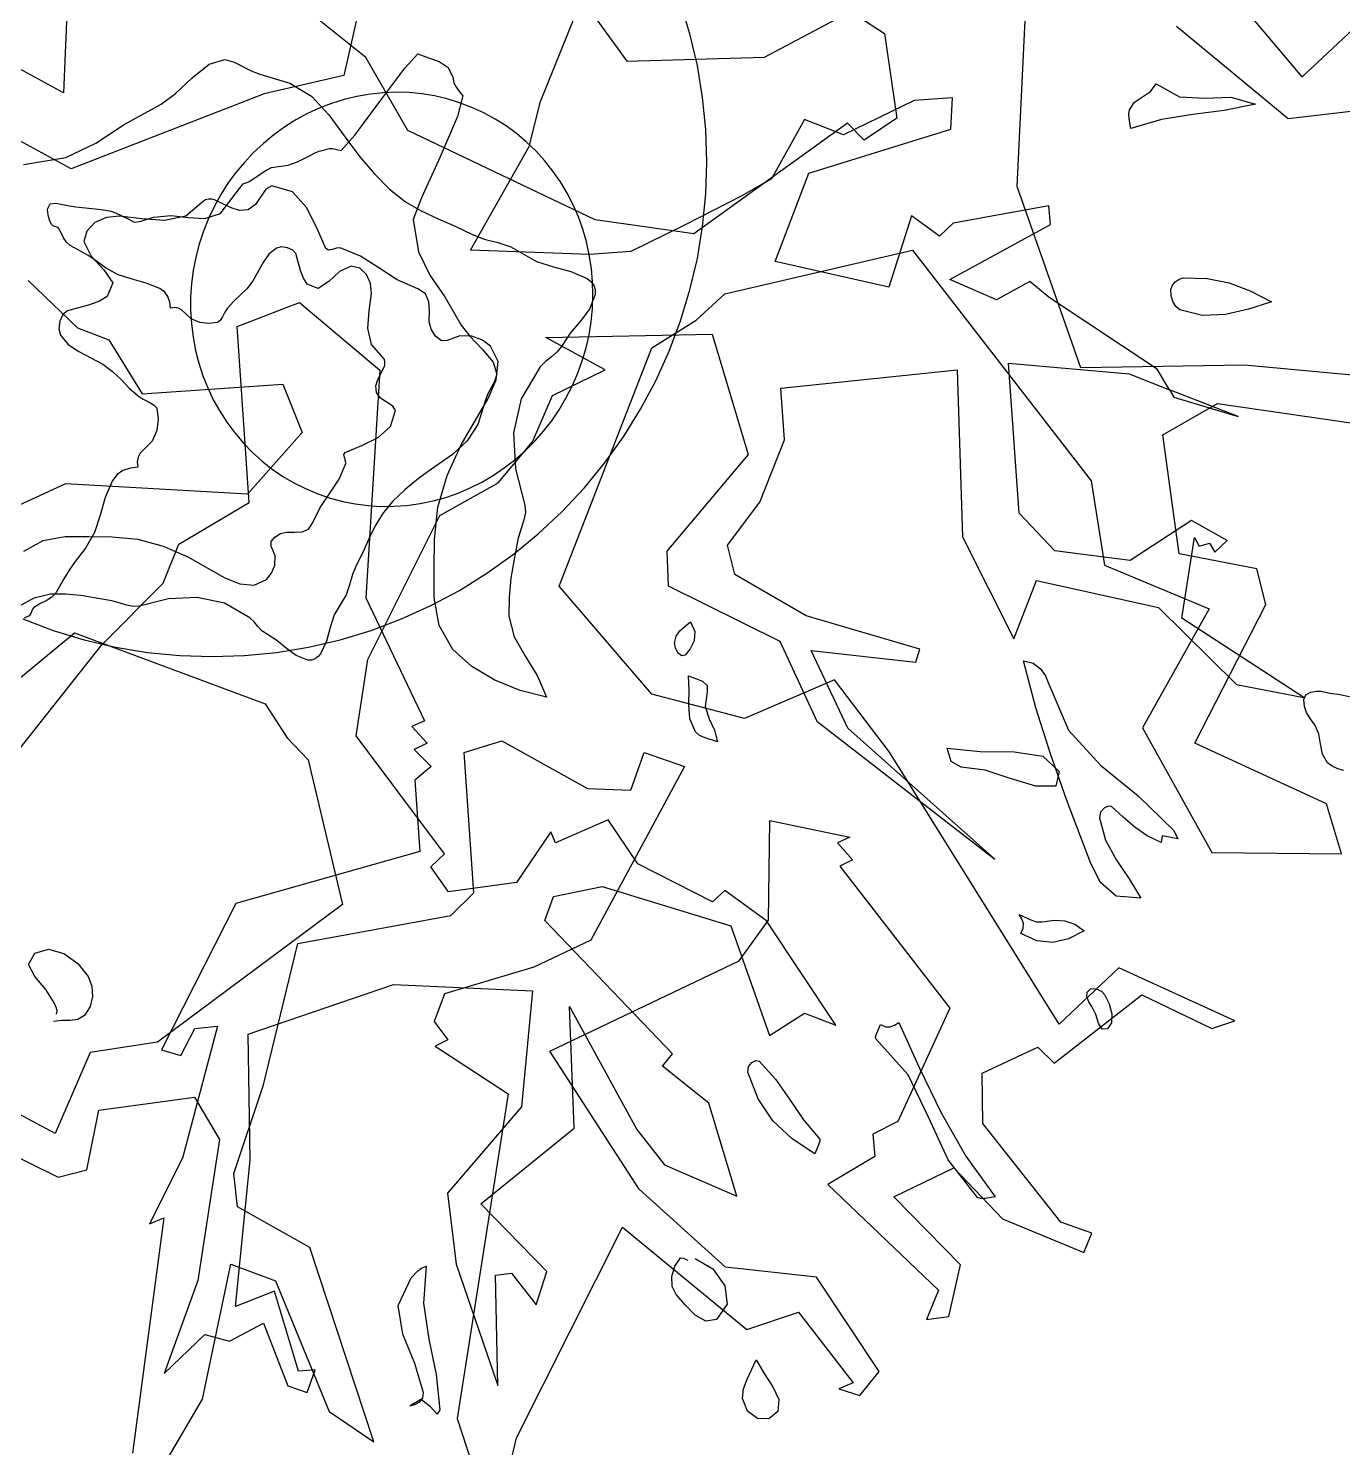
# Model space of a CAD drawing. Extents: x -81148 to 10972, y -53931 to 52487.
# Drawn here: x -32921 to -32062, y -25546 to -24618 of the extents above; entities that cross this region are included whole.
import ezdxf

# ---------------------------------------------------------------- set-up
doc = ezdxf.new("R2010")
doc.units = 0
doc.layers.get('0').update_dxf_attribs({"linetype": 'CONTINUOUS'})

msp = doc.modelspace()

# ---------------------------------------------------------------- linework, layer by layer
for p, q in [((-32894.34, -24562.24), (-32898.29, -24659.83)), ((-32088.03, -24649.42), (-32152.09, -24573.38)), ((-32701.31, -24588.7), (-32714.99, -24648.52)), ((-32404.07, -24593.06), (-32361.11, -24620.98)), ((-32030.48, -24595.49), (-32088.03, -24649.42)), ((-32586.23, -24665.46), (-32559.29, -24598.48)), ((-32559.29, -24598.48), (-32529.7, -24639.27)), ((-32488.44, -24621.32), (-32494.59, -24601.05)), ((-32439.8, -24636.61), (-32375.12, -24602.37)), ((-32898.29, -24659.83), (-32986.14, -24611.99)), ((-32700.53, -24636.72), (-32735.29, -24608.78)), ((-32274.46, -24721.23), (-32269.01, -24607.69)), ((-32483.63, -24641.95), (-32488.44, -24621.32)), ((-32361.11, -24620.98), (-32353.09, -24676.56)), ((-32170.28, -24616.29), (-32097.14, -24676.63)), ((-32814.21, -24649.99), (-32802.98, -24641.02)), ((-32802.98, -24641.02), (-32792.67, -24638.07)), ((-32792.67, -24638.07), (-32786.7, -24639.92)), ((-32786.7, -24639.92), (-32775.48, -24645.59)), ((-32672.96, -24684.42), (-32700.53, -24636.72)), ((-32674.95, -24643.74), (-32666.45, -24634.38)), ((-32666.45, -24634.38), (-32659.6, -24636.94)), ((-32659.6, -24636.94), (-32652.44, -24639.44)), ((-32652.44, -24639.44), (-32646.61, -24643.22)), ((-32529.7, -24639.27), (-32439.8, -24636.61)), ((-32480.18, -24662.84), (-32483.63, -24641.95)), ((-32825.11, -24660.29), (-32814.21, -24649.99)), ((-32775.48, -24645.59), (-32769.83, -24647.58)), ((-32769.83, -24647.58), (-32750.15, -24653.56)), ((-32714.99, -24648.52), (-32766.96, -24660.46)), ((-32691.25, -24665.6), (-32674.95, -24643.74)), ((-32646.61, -24643.22), (-32643.69, -24649.64)), ((-32643.69, -24649.64), (-32642.83, -24653.4)), ((-32766.96, -24660.46), (-32893.35, -24709.57)), ((-32834.46, -24667.28), (-32825.11, -24660.29)), ((-32750.15, -24653.56), (-32736.15, -24662.07)), ((-32697.72, -24660.74), (-32706.32, -24662.23)), ((-32689.16, -24659.83), (-32697.72, -24660.74)), ((-32680.66, -24659.48), (-32689.16, -24659.83)), ((-32672.23, -24659.71), (-32680.66, -24659.48)), ((-32663.86, -24660.51), (-32672.23, -24659.71)), ((-32655.55, -24661.88), (-32663.86, -24660.51)), ((-32642.83, -24653.4), (-32641.29, -24656.5)), ((-32641.29, -24656.5), (-32639.27, -24659.2)), ((-32639.27, -24659.2), (-32636.95, -24661.74)), ((-32197.61, -24665.92), (-32187.16, -24659.12)), ((-32187.16, -24659.12), (-32183.51, -24653.89)), ((-32183.51, -24653.89), (-32168.3, -24662.58)), ((-32858.5, -24680.67), (-32834.46, -24667.28)), ((-32730.93, -24669.85), (-32738.7, -24673.43)), ((-32736.15, -24662.07), (-32724.62, -24674.23)), ((-32722.95, -24666.79), (-32730.93, -24669.85)), ((-32714.74, -24664.25), (-32722.95, -24666.79)), ((-32706.32, -24662.23), (-32714.74, -24664.25)), ((-32707.69, -24687.67), (-32691.25, -24665.6)), ((-32647.32, -24663.82), (-32655.55, -24661.88)), ((-32639.14, -24666.34), (-32647.32, -24663.82)), ((-32636.95, -24661.74), (-32640.51, -24675.34)), ((-32631.06, -24669.42), (-32639.14, -24666.34)), ((-32623.29, -24672.98), (-32631.06, -24669.42)), ((-32593.55, -24695), (-32586.23, -24665.46)), ((-32478.11, -24683.92), (-32480.18, -24662.84)), ((-32341.85, -24664.85), (-32388.08, -24687.26)), ((-32316.67, -24663.19), (-32341.85, -24664.85)), ((-32317.86, -24683.75), (-32316.67, -24663.19)), ((-32200.9, -24670.91), (-32197.61, -24665.92)), ((-32168.3, -24662.58), (-32151.57, -24663.38)), ((-32151.57, -24663.38), (-32134.57, -24662.8)), ((-32118.56, -24667.35), (-32138.94, -24671.43)), ((-32134.57, -24662.8), (-32118.56, -24667.35)), ((-32097.14, -24676.63), (-32036.79, -24669.51)), ((-32746.24, -24677.54), (-32753.55, -24682.16)), ((-32738.7, -24673.43), (-32746.24, -24677.54)), ((-32724.62, -24674.23), (-32712.32, -24691.18)), ((-32640.51, -24675.34), (-32651.96, -24701.81)), ((-32615.84, -24677.01), (-32623.29, -24672.98)), ((-32608.73, -24681.51), (-32615.84, -24677.01)), ((-32385.34, -24679.75), (-32485.88, -24752.24)), ((-32413.55, -24677.31), (-32435.15, -24716.22)), ((-32388.08, -24687.26), (-32413.55, -24677.31)), ((-32374.42, -24690.92), (-32385.34, -24679.75)), ((-32353.09, -24676.56), (-32374.42, -24690.92)), ((-32201.28, -24673.81), (-32200.9, -24670.91)), ((-32201.07, -24676.88), (-32201.28, -24673.81)), ((-32200.14, -24683.18), (-32201.07, -24676.88)), ((-32180.08, -24677.42), (-32200.14, -24683.18)), ((-32159.56, -24674.15), (-32180.08, -24677.42)), ((-32138.94, -24671.43), (-32159.56, -24674.15)), ((-32893.35, -24709.57), (-32934.05, -24687.26)), ((-32877.08, -24692.92), (-32858.5, -24680.67)), ((-32760.65, -24687.31), (-32767.51, -24692.97)), ((-32753.55, -24682.16), (-32760.65, -24687.31)), ((-32716.57, -24697.65), (-32707.69, -24687.67)), ((-32550.58, -24742.96), (-32672.96, -24684.42)), ((-32601.95, -24686.48), (-32608.73, -24681.51)), ((-32595.51, -24691.93), (-32601.95, -24686.48)), ((-32477.41, -24705.09), (-32478.11, -24683.92)), ((-32410.63, -24712.37), (-32317.86, -24683.75)), ((-32896.84, -24702.22), (-32877.08, -24692.92)), ((-32767.51, -24692.97), (-32773.98, -24699)), ((-32733.21, -24698.83), (-32731.09, -24697.98)), ((-32731.09, -24697.98), (-32724.33, -24696.34)), ((-32724.33, -24696.34), (-32722.34, -24696.22)), ((-32722.34, -24696.22), (-32716.57, -24697.65)), ((-32712.32, -24691.18), (-32704.46, -24701.71)), ((-32632.04, -24762.76), (-32593.55, -24695)), ((-32589.4, -24697.84), (-32595.51, -24691.93)), ((-32583.62, -24704.22), (-32589.4, -24697.84)), ((-32924.45, -24706.75), (-32896.84, -24702.22)), ((-32779.99, -24705.37), (-32785.56, -24712.06)), ((-32773.98, -24699), (-32779.99, -24705.37)), ((-32757.88, -24708.12), (-32751.28, -24707.31)), ((-32751.28, -24707.31), (-32745.12, -24705.04)), ((-32745.12, -24705.04), (-32739.18, -24702)), ((-32739.18, -24702), (-32733.21, -24698.83)), ((-32704.46, -24701.71), (-32695.12, -24712.68)), ((-32651.96, -24701.81), (-32664.05, -24728.49)), ((-32578.19, -24711.06), (-32583.62, -24704.22)), ((-32478.11, -24726.26), (-32477.41, -24705.09)), ((-32785.56, -24712.06), (-32790.68, -24719.08)), ((-32776.87, -24717.82), (-32766.02, -24710.67)), ((-32766.02, -24710.67), (-32762.19, -24708.81)), ((-32762.19, -24708.81), (-32757.88, -24708.12)), ((-32695.12, -24712.68), (-32684.93, -24722.91)), ((-32573.24, -24718.17), (-32578.19, -24711.06)), ((-32435.15, -24716.22), (-32454.59, -24727.26)), ((-32432.72, -24770.15), (-32410.63, -24712.37)), ((-32790.68, -24719.08), (-32795.35, -24726.44)), ((-32793.09, -24735.59), (-32783.26, -24722.53)), ((-32783.26, -24722.53), (-32780.75, -24719.51)), ((-32780.75, -24719.51), (-32778.71, -24718.81)), ((-32778.71, -24718.81), (-32776.87, -24717.82)), ((-32765.98, -24722.88), (-32772.74, -24732.92)), ((-32762.08, -24720.78), (-32765.98, -24722.88)), ((-32748.56, -24724.76), (-32762.08, -24720.78)), ((-32739.26, -24734.84), (-32748.56, -24724.76)), ((-32684.93, -24722.91), (-32674.48, -24731.19)), ((-32568.8, -24725.53), (-32573.24, -24718.17)), ((-32564.88, -24733.12), (-32568.8, -24725.53)), ((-32480.18, -24747.34), (-32478.11, -24726.26)), ((-32232.69, -24839.85), (-32274.46, -24721.23)), ((-32908.71, -24736.07), (-32906.94, -24732.61)), ((-32906.94, -24732.61), (-32903.23, -24732)), ((-32903.23, -24732), (-32898.69, -24732.87)), ((-32898.69, -24732.87), (-32894.42, -24733.84)), ((-32894.42, -24733.84), (-32890.22, -24734.39)), ((-32890.22, -24734.39), (-32877.67, -24735.71)), ((-32806.72, -24730.7), (-32818.32, -24740.6)), ((-32805.48, -24729.88), (-32806.72, -24730.7)), ((-32803.53, -24729.47), (-32805.48, -24729.88)), ((-32801.35, -24729.48), (-32803.53, -24729.47)), ((-32799.57, -24734.13), (-32803.34, -24742.15)), ((-32799.44, -24729.91), (-32801.35, -24729.48)), ((-32795.35, -24726.44), (-32799.57, -24734.13)), ((-32788.67, -24735.2), (-32799.44, -24729.91)), ((-32795.54, -24738.72), (-32793.09, -24735.59)), ((-32783.23, -24736.88), (-32788.67, -24735.2)), ((-32772.74, -24732.92), (-32777.59, -24736.43)), ((-32732.5, -24748.14), (-32739.26, -24734.84)), ((-32674.48, -24731.19), (-32664.33, -24737.01)), ((-32664.05, -24728.49), (-32669.57, -24742.7)), ((-32561.47, -24740.96), (-32564.88, -24733.12)), ((-32454.59, -24727.26), (-32492.07, -24746.53)), ((-32253.76, -24733.79), (-32316.22, -24745.17)), ((-32252.7, -24746.01), (-32253.76, -24733.79)), ((-32908.63, -24738.19), (-32908.71, -24736.07)), ((-32908.16, -24740.79), (-32908.63, -24738.19)), ((-32907.32, -24743.53), (-32908.16, -24740.79)), ((-32906.13, -24746.07), (-32907.32, -24743.53)), ((-32877.75, -24744.82), (-32883.11, -24750.31)), ((-32870.17, -24741.34), (-32877.75, -24744.82)), ((-32877.67, -24735.71), (-32870.66, -24736.68)), ((-32870.66, -24736.68), (-32867.29, -24737.4)), ((-32861.71, -24740.54), (-32870.17, -24741.34)), ((-32867.29, -24737.4), (-32864.25, -24738.39)), ((-32864.25, -24738.39), (-32855.6, -24742.58)), ((-32846.97, -24742.42), (-32861.71, -24740.54)), ((-32855.6, -24742.58), (-32852.09, -24744.47)), ((-32852.09, -24744.47), (-32848.43, -24744.03)), ((-32848.43, -24744.03), (-32839.39, -24741.23)), ((-32832.12, -24743.47), (-32846.97, -24742.42)), ((-32839.39, -24741.23), (-32827.91, -24740.15)), ((-32818.32, -24740.6), (-32832.12, -24743.47)), ((-32827.91, -24740.15), (-32816.63, -24741.54)), ((-32816.63, -24741.54), (-32805.77, -24742.15)), ((-32803.34, -24742.15), (-32806.67, -24750.49)), ((-32805.77, -24742.15), (-32795.54, -24738.72)), ((-32777.59, -24736.43), (-32783.23, -24736.88)), ((-32669.57, -24742.7), (-32665.99, -24763.95)), ((-32664.33, -24737.01), (-32653.1, -24742.25)), ((-32653.1, -24742.25), (-32641.71, -24747.25)), ((-32558.58, -24749.04), (-32561.47, -24740.96)), ((-32485.88, -24752.24), (-32550.58, -24742.96)), ((-32343.6, -24740.43), (-32358.34, -24787.07)), ((-32325.15, -24753.6), (-32343.6, -24740.43)), ((-32905.24, -24746.8), (-32906.13, -24746.07)), ((-32902.63, -24747.72), (-32905.24, -24746.8)), ((-32901.64, -24748.47), (-32902.63, -24747.72)), ((-32899.83, -24751.53), (-32901.64, -24748.47)), ((-32898.24, -24754.68), (-32899.83, -24751.53)), ((-32883.11, -24750.31), (-32884.94, -24757.15)), ((-32806.67, -24750.49), (-32809.46, -24758.96)), ((-32726.61, -24761.76), (-32732.5, -24748.14)), ((-32641.71, -24747.25), (-32631.12, -24752.34)), ((-32631.12, -24752.34), (-32622.99, -24755.52)), ((-32556.19, -24757.37), (-32558.58, -24749.04)), ((-32492.07, -24746.53), (-32527.17, -24763.75)), ((-32483.63, -24768.24), (-32480.18, -24747.34)), ((-32316.22, -24745.17), (-32325.15, -24753.6)), ((-32318.47, -24781.96), (-32252.7, -24746.01)), ((-32896.41, -24757.53), (-32898.24, -24754.68)), ((-32893.87, -24759.7), (-32896.41, -24757.53)), ((-32886.76, -24763.61), (-32893.87, -24759.7)), ((-32884.94, -24757.15), (-32880.29, -24766.82)), ((-32809.46, -24758.96), (-32811.7, -24767.48)), ((-32759.05, -24761.49), (-32763.9, -24765.46)), ((-32755.72, -24760.72), (-32759.05, -24761.49)), ((-32751.77, -24761.21), (-32755.72, -24760.72)), ((-32748.26, -24762.73), (-32751.77, -24761.21)), ((-32746.28, -24765.08), (-32748.26, -24762.73)), ((-32724.89, -24762.9), (-32726.61, -24761.76)), ((-32722.33, -24762.44), (-32724.89, -24762.9)), ((-32719.6, -24761.5), (-32722.33, -24762.44)), ((-32717.34, -24761.25), (-32719.6, -24761.5)), ((-32704.04, -24766.67), (-32717.34, -24761.25)), ((-32553.88, -24765.6), (-32632.04, -24762.76)), ((-32622.99, -24755.52), (-32614.18, -24757.89)), ((-32614.18, -24757.89), (-32605.69, -24760.59)), ((-32605.69, -24760.59), (-32588.84, -24770.32)), ((-32554.32, -24765.93), (-32556.19, -24757.37)), ((-32465.72, -24791.47), (-32342.78, -24762.91)), ((-32342.78, -24762.91), (-32226.07, -24913.82)), ((-32882.17, -24766.27), (-32886.76, -24763.61)), ((-32877.64, -24769.3), (-32882.17, -24766.27)), ((-32880.29, -24766.82), (-32871.82, -24775.61)), ((-32870.77, -24774.35), (-32877.64, -24769.3)), ((-32811.7, -24767.48), (-32813.39, -24776.05)), ((-32767.73, -24770.78), (-32774.38, -24782.91)), ((-32763.9, -24765.46), (-32767.73, -24770.78)), ((-32743.18, -24776.07), (-32746.28, -24765.08)), ((-32692.07, -24774.3), (-32704.04, -24766.67)), ((-32665.99, -24763.95), (-32658.58, -24779.15)), ((-32588.84, -24770.32), (-32577.82, -24773.67)), ((-32552.96, -24774.72), (-32554.32, -24765.93)), ((-32527.17, -24763.75), (-32553.88, -24765.6)), ((-32488.44, -24788.86), (-32483.63, -24768.24)), ((-32358.34, -24787.07), (-32432.72, -24770.15)), ((-32871.82, -24775.61), (-32866.1, -24784.13)), ((-32862.44, -24778.9), (-32870.77, -24774.35)), ((-32853.41, -24781.78), (-32862.44, -24778.9)), ((-32844.17, -24784.34), (-32853.41, -24781.78)), ((-32813.39, -24776.05), (-32814.52, -24784.68)), ((-32741.31, -24781.09), (-32743.18, -24776.07)), ((-32738.78, -24785.04), (-32741.31, -24781.09)), ((-32717.76, -24776.83), (-32724.82, -24783.37)), ((-32710.02, -24773.23), (-32717.76, -24776.83)), ((-32704.54, -24774.62), (-32710.02, -24773.23)), ((-32700.15, -24778.73), (-32704.54, -24774.62)), ((-32697.38, -24784.57), (-32700.15, -24778.73)), ((-32680.04, -24782.14), (-32692.07, -24774.3)), ((-32658.58, -24779.15), (-32648.81, -24793.44)), ((-32577.82, -24773.67), (-32566.44, -24776.74)), ((-32566.44, -24776.74), (-32555.65, -24781.45)), ((-32555.65, -24781.45), (-32553.3, -24783.32)), ((-32552.15, -24783.53), (-32552.96, -24774.72)), ((-32287.89, -24795.41), (-32318.47, -24781.96)), ((-32170.98, -24783.61), (-32168.44, -24781.75)), ((-32168.44, -24781.75), (-32165.89, -24780.93)), ((-32165.89, -24780.93), (-32150.2, -24781.27)), ((-32150.2, -24781.27), (-32135.76, -24784.12)), ((-32921.31, -24782.7), (-32889.08, -24813.53)), ((-32866.1, -24784.13), (-32869.69, -24793.03)), ((-32835.23, -24787.89), (-32844.17, -24784.34)), ((-32832.08, -24790.21), (-32835.23, -24787.89)), ((-32830.01, -24793.2), (-32832.08, -24790.21)), ((-32814.52, -24784.68), (-32815.1, -24793.35)), ((-32778.08, -24787.8), (-32782.42, -24792.11)), ((-32774.38, -24782.91), (-32778.08, -24787.8)), ((-32731.66, -24787.79), (-32738.78, -24785.04)), ((-32724.82, -24783.37), (-32731.66, -24787.79)), ((-32698.29, -24802.44), (-32696.75, -24791.09)), ((-32696.75, -24791.09), (-32697.38, -24784.57)), ((-32666.51, -24788.18), (-32680.04, -24782.14)), ((-32661.51, -24791.45), (-32666.51, -24788.18)), ((-32553.3, -24783.32), (-32551.45, -24785.77)), ((-32551.9, -24792.28), (-32552.15, -24783.53)), ((-32551.45, -24785.77), (-32550.39, -24788.65)), ((-32550.39, -24788.65), (-32550.4, -24791.82)), ((-32494.59, -24809.13), (-32488.44, -24788.86)), ((-32266.02, -24783.42), (-32287.89, -24795.41)), ((-32253.37, -24793.72), (-32266.02, -24783.42)), ((-32173.98, -24788.6), (-32173, -24786.05)), ((-32173.77, -24792.38), (-32173.98, -24788.6)), ((-32173, -24786.05), (-32170.98, -24783.61)), ((-32135.76, -24784.12), (-32121.91, -24789.32)), ((-32121.91, -24789.32), (-32108, -24796.72)), ((-32881.35, -24798.56), (-32895.63, -24802.45)), ((-32874.82, -24796.2), (-32881.35, -24798.56)), ((-32869.69, -24793.03), (-32874.82, -24796.2)), ((-32828.81, -24796.75), (-32830.01, -24793.2)), ((-32828.29, -24800.75), (-32828.81, -24796.75)), ((-32825.64, -24800.36), (-32828.29, -24800.75)), ((-32823.14, -24800.79), (-32825.64, -24800.36)), ((-32815.1, -24793.35), (-32815.12, -24802.08)), ((-32786.91, -24796.26), (-32791.02, -24800.7)), ((-32782.42, -24792.11), (-32786.91, -24796.26)), ((-32784.63, -24812.85), (-32743.8, -24797.03)), ((-32743.8, -24797.03), (-32691.39, -24841.4)), ((-32659.38, -24796.62), (-32661.51, -24791.45)), ((-32658.96, -24802.93), (-32659.38, -24796.62)), ((-32648.81, -24793.44), (-32638.13, -24811.93)), ((-32550.4, -24791.82), (-32554.15, -24801.33)), ((-32552.2, -24800.98), (-32551.9, -24792.28)), ((-32484.42, -24808.65), (-32465.72, -24791.47)), ((-32182.78, -24840.68), (-32253.37, -24793.72)), ((-32172.54, -24796.34), (-32173.77, -24792.38)), ((-32170.55, -24799.73), (-32172.54, -24796.34)), ((-32168.09, -24801.8), (-32170.55, -24799.73)), ((-32108, -24796.72), (-32122.98, -24801.34)), ((-32900.68, -24809.33), (-32901.31, -24814.26)), ((-32898.69, -24804.94), (-32900.68, -24809.33)), ((-32895.63, -24802.45), (-32898.69, -24804.94)), ((-32821, -24801.86), (-32823.14, -24800.79)), ((-32814.67, -24807.84), (-32821, -24801.86)), ((-32815.12, -24802.08), (-32814.59, -24810.86)), ((-32809.1, -24810.2), (-32814.67, -24807.84)), ((-32795.85, -24808.91), (-32797.51, -24810.19)), ((-32794.27, -24806.36), (-32795.85, -24808.91)), ((-32792.69, -24803.36), (-32794.27, -24806.36)), ((-32791.02, -24800.7), (-32792.69, -24803.36)), ((-32699.16, -24813.88), (-32698.29, -24802.44)), ((-32659.06, -24809.6), (-32658.96, -24802.93)), ((-32657.84, -24814.47), (-32659.06, -24809.6)), ((-32560.23, -24809.42), (-32566.93, -24817.2)), ((-32554.15, -24801.33), (-32560.23, -24809.42)), ((-32554.46, -24818.23), (-32553.05, -24809.63)), ((-32553.05, -24809.63), (-32552.2, -24800.98)), ((-32513.38, -24826.69), (-32484.42, -24808.65)), ((-32502.05, -24828.95), (-32494.59, -24809.13)), ((-32153.2, -24805.53), (-32168.09, -24801.8)), ((-32138.11, -24804.83), (-32153.2, -24805.53)), ((-32122.98, -24801.34), (-32138.11, -24804.83)), ((-32901.31, -24814.26), (-32900.33, -24818.41)), ((-32900.33, -24818.41), (-32895.19, -24824.46)), ((-32889.08, -24813.53), (-32868.71, -24821.49)), ((-32814.59, -24810.86), (-32813.5, -24819.68)), ((-32803.21, -24810.85), (-32809.1, -24810.2)), ((-32797.51, -24810.19), (-32803.21, -24810.85)), ((-32776.81, -24927.83), (-32784.63, -24812.85)), ((-32696.88, -24824.5), (-32699.16, -24813.88)), ((-32654.84, -24819.14), (-32657.84, -24814.47)), ((-32651.02, -24822.14), (-32654.84, -24819.14)), ((-32639.07, -24818.79), (-32647.3, -24822.01)), ((-32631.15, -24819.03), (-32639.07, -24818.79)), ((-32638.13, -24811.93), (-32632.55, -24819.11)), ((-32632.55, -24819.11), (-32624.32, -24827.49)), ((-32624.19, -24821.67), (-32631.15, -24819.03)), ((-32582.67, -24819.96), (-32474.04, -24817.68)), ((-32566.93, -24817.2), (-32572.6, -24825.75)), ((-32556.43, -24826.78), (-32554.46, -24818.23)), ((-32474.04, -24817.68), (-32450.43, -24896.56)), ((-32895.19, -24824.46), (-32888.29, -24829.22)), ((-32868.71, -24821.49), (-32846.93, -24856.84)), ((-32813.5, -24819.68), (-32811.89, -24828.37)), ((-32811.89, -24828.37), (-32809.76, -24836.81)), ((-32688.98, -24833.42), (-32696.88, -24824.5)), ((-32647.3, -24822.01), (-32651.02, -24822.14)), ((-32624.32, -24827.49), (-32617.16, -24836.12)), ((-32618.85, -24825.64), (-32624.19, -24821.67)), ((-32614.01, -24835.72), (-32618.85, -24825.64)), ((-32543.85, -24841.1), (-32582.67, -24819.96)), ((-32572.6, -24825.75), (-32575.29, -24829.41)), ((-32573.98, -24982.55), (-32513.38, -24826.69)), ((-32558.95, -24835.27), (-32556.43, -24826.78)), ((-32888.29, -24829.22), (-32872.57, -24837.49)), ((-32872.57, -24837.49), (-32866.22, -24842.09)), ((-32809.76, -24836.81), (-32807.12, -24845.02)), ((-32688.32, -24834.37), (-32688.98, -24833.42)), ((-32688.36, -24839.02), (-32688.01, -24837.55)), ((-32688, -24835.87), (-32688.32, -24834.37)), ((-32688.01, -24837.55), (-32688, -24835.87)), ((-32617.16, -24836.12), (-32614.82, -24844.05)), ((-32615.35, -24847.66), (-32614.01, -24835.72)), ((-32582.9, -24835.76), (-32586.48, -24839.22)), ((-32578.95, -24832.62), (-32582.9, -24835.76)), ((-32575.29, -24829.41), (-32578.95, -24832.62)), ((-32562.02, -24843.71), (-32558.95, -24835.27)), ((-32510.79, -24848.25), (-32502.05, -24828.95)), ((-32273.19, -24934.81), (-32280.1, -24836.82)), ((-32280.1, -24836.82), (-32201.11, -24843.83)), ((-32866.22, -24842.09), (-32860.65, -24847.5)), ((-32807.12, -24845.02), (-32803.97, -24852.98)), ((-32691.39, -24841.4), (-32700.61, -24990.19)), ((-32692.62, -24847.33), (-32688.36, -24839.02)), ((-32614.82, -24844.05), (-32616.31, -24848.66)), ((-32586.48, -24839.22), (-32598.93, -24860.06)), ((-32578.45, -24857.84), (-32543.85, -24841.1)), ((-32565.57, -24851.89), (-32562.02, -24843.71)), ((-32429.03, -24853.21), (-32313.69, -24841.06)), ((-32313.69, -24841.06), (-32310.28, -24950.28)), ((-32125.64, -24838.04), (-32232.69, -24839.85)), ((-32201.11, -24843.83), (-32174.86, -24854.09)), ((-32174.86, -24854.09), (-32182.78, -24840.68)), ((-32001.46, -24849.65), (-32125.64, -24838.04)), ((-32860.65, -24847.5), (-32855.27, -24853.08)), ((-32855.27, -24853.08), (-32849.52, -24858.2)), ((-32846.93, -24856.84), (-32754.82, -24850.59)), ((-32803.97, -24852.98), (-32800.3, -24860.7)), ((-32754.82, -24850.59), (-32742.23, -24882.01)), ((-32693.98, -24851.52), (-32692.62, -24847.33)), ((-32693.63, -24855.86), (-32693.98, -24851.52)), ((-32690.82, -24859.59), (-32693.63, -24855.86)), ((-32616.31, -24848.66), (-32620.87, -24857.31)), ((-32620.44, -24859.85), (-32615.35, -24847.66)), ((-32569.56, -24859.75), (-32565.57, -24851.89)), ((-32520.78, -24866.93), (-32510.79, -24848.25)), ((-32426.72, -24886.87), (-32429.03, -24853.21)), ((-32129.82, -24871.69), (-32174.86, -24854.09)), ((-32174.86, -24854.09), (-32171.93, -24859.06)), ((-32849.52, -24858.2), (-32846.07, -24860.29)), ((-32846.07, -24860.29), (-32842.18, -24862.25)), ((-32842.18, -24862.25), (-32838.88, -24864.2)), ((-32838.88, -24864.2), (-32837.22, -24866.29)), ((-32800.3, -24860.7), (-32796.12, -24868.17)), ((-32682.79, -24864.78), (-32690.82, -24859.59)), ((-32681.12, -24867.78), (-32682.79, -24864.78)), ((-32638.21, -24890.15), (-32620.44, -24859.85)), ((-32622.47, -24861.66), (-32627.3, -24876.84)), ((-32620.87, -24857.31), (-32622.47, -24861.66)), ((-32598.93, -24860.06), (-32603.81, -24882.42)), ((-32591.46, -24888.19), (-32578.45, -24857.84)), ((-32574.01, -24867.27), (-32569.56, -24859.75)), ((-32179.15, -24883.54), (-32143.31, -24863.13)), ((-32171.93, -24859.06), (-32129.82, -24871.69)), ((-32143.31, -24863.13), (-32023.58, -24880.46)), ((-32836.38, -24873.39), (-32837.24, -24880.74)), ((-32837.22, -24866.29), (-32836.38, -24873.39)), ((-32796.12, -24868.17), (-32791.43, -24875.41)), ((-32684.33, -24878.2), (-32681.12, -24867.78)), ((-32584.25, -24881.32), (-32578.9, -24874.46)), ((-32578.9, -24874.46), (-32574.01, -24867.27)), ((-32531.96, -24884.91), (-32520.78, -24866.93)), ((-32837.24, -24880.74), (-32840.33, -24887.71)), ((-32791.43, -24875.41), (-32786.23, -24882.4)), ((-32786.23, -24882.4), (-32780.61, -24889.02)), ((-32742.23, -24882.01), (-32777.87, -24922.45)), ((-32692.43, -24885.38), (-32684.33, -24878.2)), ((-32627.3, -24876.84), (-32634.14, -24887.63)), ((-32603.81, -24882.42), (-32602.51, -24905.8)), ((-32590.04, -24887.85), (-32584.25, -24881.32)), ((-32168.37, -24961.51), (-32179.15, -24883.54)), ((-32840.33, -24887.71), (-32848.11, -24895.64)), ((-32780.61, -24889.02), (-32774.67, -24895.17)), ((-32714.01, -24895.17), (-32703.09, -24890.61)), ((-32703.09, -24890.61), (-32692.43, -24885.38)), ((-32647.38, -24910.33), (-32638.21, -24890.15)), ((-32634.14, -24887.63), (-32643.91, -24896.54)), ((-32613.91, -24915.02), (-32591.46, -24888.19)), ((-32596.28, -24894.05), (-32590.04, -24887.85)), ((-32544.3, -24902.13), (-32531.96, -24884.91)), ((-32442.86, -24927.72), (-32426.72, -24886.87)), ((-32849.5, -24898.31), (-32850.07, -24901.44)), ((-32850.07, -24901.44), (-32849.57, -24904.74)), ((-32848.11, -24895.64), (-32849.5, -24898.31)), ((-32774.67, -24895.17), (-32768.39, -24900.84)), ((-32768.39, -24900.84), (-32761.78, -24906.05)), ((-32717.99, -24912.57), (-32713.62, -24902.31)), ((-32714.93, -24896.5), (-32714.01, -24895.17)), ((-32714.56, -24898.47), (-32714.93, -24896.5)), ((-32713.82, -24900.57), (-32714.56, -24898.47)), ((-32713.62, -24902.31), (-32713.82, -24900.57)), ((-32643.91, -24896.54), (-32657.51, -24906.04)), ((-32609.95, -24905.32), (-32602.96, -24899.91)), ((-32602.96, -24899.91), (-32596.28, -24894.05)), ((-32557.74, -24918.5), (-32544.3, -24902.13)), ((-32450.43, -24896.56), (-32503.62, -24959.79)), ((-32863.27, -24909.51), (-32866.29, -24913.45)), ((-32859.39, -24906.91), (-32863.27, -24909.51)), ((-32854.77, -24905.4), (-32859.39, -24906.91)), ((-32849.57, -24904.74), (-32854.77, -24905.4)), ((-32761.78, -24906.05), (-32754.83, -24910.79)), ((-32754.83, -24910.79), (-32747.56, -24915.05)), ((-32657.51, -24906.04), (-32665.96, -24912.12)), ((-32653.45, -24931.06), (-32647.38, -24910.33)), ((-32624.59, -24914.57), (-32617.16, -24910.21)), ((-32617.16, -24910.21), (-32609.95, -24905.32)), ((-32602.51, -24905.8), (-32596.45, -24929.67)), ((-32897.02, -24915.64), (-32961.56, -24945.43)), ((-32777.87, -24922.45), (-32897.02, -24915.64)), ((-32866.29, -24913.45), (-32870.93, -24924.62)), ((-32747.56, -24915.05), (-32739.95, -24918.85)), ((-32739.95, -24918.85), (-32732, -24922.17)), ((-32724.12, -24921.8), (-32717.99, -24912.57)), ((-32674.76, -24919.33), (-32682.97, -24927.2)), ((-32665.96, -24912.12), (-32674.76, -24919.33)), ((-32652.17, -24936.35), (-32613.91, -24915.02)), ((-32640.11, -24921.74), (-32632.24, -24918.41)), ((-32632.24, -24918.41), (-32624.59, -24914.57)), ((-32572.22, -24933.96), (-32557.74, -24918.5)), ((-32226.07, -24913.82), (-32217.37, -24968.95)), ((-32870.93, -24924.62), (-32874.28, -24936.16)), ((-32822.77, -24955.15), (-32776.81, -24927.83)), ((-32732, -24922.17), (-32723.86, -24924.98)), ((-32730.42, -24931.09), (-32724.12, -24921.8)), ((-32723.86, -24924.98), (-32715.65, -24927.21)), ((-32715.65, -24927.21), (-32707.38, -24928.87)), ((-32707.38, -24928.87), (-32699.04, -24929.96)), ((-32699.04, -24929.96), (-32690.64, -24930.47)), ((-32690.64, -24930.47), (-32682.18, -24930.41)), ((-32682.97, -24927.2), (-32689.63, -24935.27)), ((-32682.18, -24930.41), (-32673.65, -24929.78)), ((-32673.65, -24929.78), (-32665.06, -24928.57)), ((-32665.06, -24928.57), (-32656.52, -24926.81)), ((-32656.52, -24926.81), (-32648.2, -24924.54)), ((-32648.2, -24924.54), (-32640.11, -24921.74)), ((-32596.45, -24929.67), (-32596.12, -24934.54)), ((-32463.82, -24955.87), (-32442.86, -24927.72)), ((-32874.28, -24936.16), (-32878.06, -24947.45)), ((-32735.29, -24941.51), (-32730.42, -24931.09)), ((-32699.3, -25030.71), (-32652.17, -24936.35)), ((-32689.63, -24935.27), (-32694.31, -24943.1)), ((-32655.5, -24952.14), (-32653.45, -24931.06)), ((-32596.12, -24934.54), (-32597.42, -24940.15)), ((-32587.67, -24948.44), (-32572.22, -24933.96)), ((-32249.82, -24959.62), (-32273.19, -24934.81)), ((-32160.33, -24939.76), (-32200.39, -24965.8)), ((-32137.05, -24952.85), (-32160.33, -24939.76)), ((-32878.06, -24947.45), (-32883.98, -24957.86)), ((-32760.11, -24950.56), (-32756.36, -24948.25)), ((-32756.36, -24948.25), (-32752.46, -24947.3)), ((-32752.46, -24947.3), (-32747.12, -24947.36)), ((-32747.12, -24947.36), (-32742.07, -24947.02)), ((-32742.07, -24947.02), (-32737.92, -24945.37)), ((-32737.92, -24945.37), (-32735.29, -24941.51)), ((-32694.31, -24943.1), (-32698.53, -24951.76)), ((-32604.05, -24961.88), (-32587.67, -24948.44)), ((-32599.37, -24946.13), (-32601.01, -24952.13)), ((-32597.42, -24940.15), (-32599.37, -24946.13)), ((-32924.29, -24959.65), (-32911.7, -24952.74)), ((-32911.7, -24952.74), (-32897.14, -24950.21)), ((-32897.14, -24950.21), (-32881.74, -24950.06)), ((-32883.98, -24957.86), (-32890.56, -24966.46)), ((-32881.74, -24950.06), (-32866.64, -24950.32)), ((-32866.64, -24950.32), (-32849.75, -24951.85)), ((-32849.75, -24951.85), (-32833.16, -24956.48)), ((-32833.17, -24980.6), (-32822.77, -24955.15)), ((-32833.16, -24956.48), (-32817.02, -24963.51)), ((-32762.52, -24953.51), (-32760.11, -24950.56)), ((-32762.42, -24956.37), (-32762.52, -24953.51)), ((-32759.86, -24962.71), (-32762.42, -24956.37)), ((-32698.53, -24951.76), (-32702.55, -24960.54)), ((-32655.88, -24971.01), (-32655.5, -24952.14)), ((-32601.01, -24952.13), (-32603.49, -24964.96)), ((-32459.18, -24974.97), (-32463.82, -24955.87)), ((-32310.28, -24950.28), (-32276.65, -25017.1)), ((-32166.71, -25003.58), (-32158.39, -24950.76)), ((-32158.39, -24950.76), (-32155.26, -24956.51)), ((-32155.26, -24956.51), (-32148.68, -24954.45)), ((-32148.68, -24954.45), (-32145.15, -24960.37)), ((-32145.15, -24960.37), (-32137.05, -24952.85)), ((-32890.56, -24966.46), (-32894.51, -24972.11)), ((-32817.02, -24963.51), (-32792.79, -24977.14)), ((-32760.07, -24968.81), (-32759.86, -24962.71)), ((-32702.55, -24960.54), (-32706.65, -24968.7)), ((-32621.26, -24974.21), (-32604.05, -24961.88)), ((-32603.49, -24964.96), (-32605.54, -24977.51)), ((-32503.62, -24959.79), (-32502.73, -24982.42)), ((-32200.39, -24965.8), (-32249.82, -24959.62)), ((-32117.69, -24971.27), (-32168.37, -24961.51)), ((-32894.51, -24972.11), (-32897.98, -24977.86)), ((-32765.39, -24978.29), (-32762.2, -24974.17)), ((-32762.2, -24974.17), (-32760.07, -24968.81)), ((-32709.21, -24974.97), (-32711.13, -24981.76)), ((-32706.65, -24968.7), (-32709.21, -24974.97)), ((-32655.74, -24990.23), (-32655.88, -24971.01)), ((-32639.25, -24985.4), (-32621.26, -24974.21)), ((-32412.34, -25002.04), (-32459.18, -24974.97)), ((-32217.37, -24968.95), (-32148.72, -24997.37)), ((-32111.69, -24994.62), (-32117.69, -24971.27)), ((-32897.98, -24977.86), (-32903.08, -24986.75)), ((-32873.3, -25020.94), (-32833.17, -24980.6)), ((-32792.79, -24977.14), (-32783.03, -24981.03)), ((-32783.03, -24981.03), (-32773.47, -24982.04)), ((-32773.47, -24982.04), (-32765.39, -24978.29)), ((-32711.13, -24981.76), (-32713.31, -24988.3)), ((-32657.93, -24995.38), (-32639.25, -24985.4)), ((-32605.54, -24977.51), (-32606.78, -24989.89)), ((-32513.33, -25053.24), (-32573.98, -24982.55)), ((-32502.73, -24982.42), (-32429.61, -25018.65)), ((-32276.65, -25017.1), (-32261.7, -24978.92)), ((-32261.7, -24978.92), (-32181.98, -24996.64)), ((-32917.68, -24990.59), (-32927.98, -24996.19)), ((-32913.7, -24994.21), (-32917.69, -24996.49)), ((-32906.8, -24987.85), (-32917.68, -24990.59)), ((-32909.61, -24992.22), (-32913.7, -24994.21)), ((-32905.91, -24989.93), (-32909.61, -24992.22)), ((-32896.96, -24987.91), (-32906.8, -24987.85)), ((-32903.08, -24986.75), (-32905.91, -24989.93)), ((-32887.05, -24988.84), (-32896.96, -24987.91)), ((-32877, -24990.4), (-32887.05, -24988.84)), ((-32866.73, -24992.28), (-32877, -24990.4)), ((-32861.93, -24993.53), (-32866.73, -24992.28)), ((-32857.14, -24995.03), (-32861.93, -24993.53)), ((-32852.65, -24996.01), (-32857.14, -24995.03)), ((-32829.62, -24991.03), (-32848.75, -24995.75)), ((-32810.89, -24989.99), (-32829.62, -24991.03)), ((-32792.99, -24993.7), (-32810.89, -24989.99)), ((-32776.33, -25003.26), (-32792.99, -24993.7)), ((-32713.31, -24988.3), (-32721.14, -25001.3)), ((-32700.61, -24990.19), (-32662.14, -25070.68)), ((-32677.22, -25004.12), (-32657.93, -24995.38)), ((-32652.49, -25008.4), (-32655.74, -24990.23)), ((-32606.78, -24989.89), (-32606.89, -25002.18)), ((-32158.12, -25085.34), (-32111.69, -24994.62)), ((-32924.95, -25004.12), (-32905.13, -25011.58)), ((-32920.82, -25002.09), (-32924.11, -25003.59)), ((-32919.87, -25000.99), (-32920.82, -25002.09)), ((-32918.67, -24997.73), (-32919.87, -25000.99)), ((-32917.69, -24996.49), (-32918.67, -24997.73)), ((-32848.75, -24995.75), (-32852.65, -24996.01)), ((-32773.56, -25006.01), (-32776.33, -25003.26)), ((-32721.14, -25001.3), (-32723.84, -25009.79)), ((-32697.04, -25011.58), (-32677.22, -25004.12)), ((-32606.89, -25002.18), (-32603.36, -25015.75)), ((-32338.05, -25023.86), (-32412.34, -25002.04)), ((-32148.72, -24997.37), (-32192.33, -25075.39)), ((-32181.98, -24996.64), (-32130.94, -25047.02)), ((-32086.88, -25055.47), (-32166.71, -25003.58)), ((-32947.89, -25060.01), (-32891.15, -25013.15)), ((-32905.13, -25011.58), (-32884.86, -25017.73)), ((-32891.15, -25013.15), (-32766.43, -25059.53)), ((-32771.05, -25009.04), (-32773.56, -25006.01)), ((-32768.49, -25011.85), (-32771.05, -25009.04)), ((-32765.56, -25013.91), (-32768.49, -25011.85)), ((-32758.73, -25018.27), (-32765.56, -25013.91)), ((-32723.84, -25009.79), (-32726.32, -25018.56)), ((-32717.31, -25017.73), (-32697.04, -25011.58)), ((-32643.56, -25024.1), (-32652.49, -25008.4)), ((-32497.57, -25015.27), (-32495.04, -25011.77)), ((-32495.04, -25011.77), (-32491.67, -25008.81)), ((-32491.67, -25008.81), (-32488.13, -25006.01)), ((-32488.13, -25006.01), (-32485.28, -25012.39)), ((-32485.28, -25012.39), (-32485.77, -25018.43)), ((-32941.71, -25107.46), (-32873.3, -25020.94)), ((-32884.86, -25017.73), (-32864.23, -25022.54)), ((-32864.23, -25022.54), (-32843.33, -25025.99)), ((-32758.84, -25025.99), (-32737.94, -25022.54)), ((-32752.51, -25023.41), (-32758.73, -25018.27)), ((-32746.04, -25028.08), (-32752.51, -25023.41)), ((-32737.94, -25022.54), (-32717.31, -25017.73)), ((-32726.32, -25018.56), (-32730.12, -25026.88)), ((-32603.36, -25015.75), (-32596.13, -25028.59)), ((-32498.6, -25019.66), (-32497.57, -25015.27)), ((-32497.9, -25023.26), (-32498.6, -25019.66)), ((-32496.14, -25026.45), (-32497.9, -25023.26)), ((-32485.77, -25018.43), (-32488.33, -25023.71)), ((-32429.61, -25018.65), (-32405.47, -25071.03)), ((-32843.33, -25025.99), (-32822.25, -25028.07)), ((-32822.25, -25028.07), (-32801.08, -25028.76)), ((-32801.08, -25028.76), (-32779.92, -25028.07)), ((-32779.92, -25028.07), (-32758.84, -25025.99)), ((-32738.43, -25030.95), (-32746.04, -25028.08)), ((-32735.89, -25030.95), (-32738.43, -25030.95)), ((-32733.58, -25030.13), (-32735.89, -25030.95)), ((-32731.62, -25028.7), (-32733.58, -25030.13)), ((-32730.12, -25026.88), (-32731.62, -25028.7)), ((-32706.86, -25080.56), (-32699.3, -25030.71)), ((-32631.13, -25035.13), (-32643.56, -25024.1)), ((-32596.13, -25028.59), (-32588.13, -25041.52)), ((-32493.88, -25028.29), (-32496.14, -25026.45)), ((-32491.71, -25027.82), (-32493.88, -25028.29)), ((-32488.33, -25023.71), (-32491.71, -25027.82)), ((-32385.1, -25075.5), (-32409.22, -25024.82)), ((-32409.22, -25024.82), (-32340.76, -25032.46)), ((-32340.76, -25032.46), (-32338.05, -25023.86)), ((-32262.14, -25062.19), (-32270.31, -25031.5)), ((-32270.31, -25031.5), (-32263.97, -25032.96)), ((-32616.17, -25044.1), (-32631.13, -25035.13)), ((-32588.13, -25041.52), (-32582.31, -25055.36)), ((-32489.48, -25041.27), (-32484.9, -25042.99)), ((-32488.97, -25050.68), (-32489.48, -25041.27)), ((-32263.97, -25032.96), (-32259.08, -25036.77)), ((-32259.08, -25036.77), (-32255.78, -25041.37)), ((-32255.78, -25041.37), (-32254.24, -25045.19)), ((-32599.59, -25050.88), (-32616.17, -25044.1)), ((-32582.31, -25055.36), (-32599.59, -25050.88)), ((-32489.24, -25060.16), (-32488.97, -25050.68)), ((-32484.9, -25042.99), (-32480.29, -25044.85)), ((-32480.29, -25044.85), (-32477.21, -25047.61)), ((-32477.21, -25047.61), (-32477.24, -25052)), ((-32393.96, -25044.01), (-32452.71, -25069.3)), ((-32357.85, -25091.19), (-32393.96, -25044.01)), ((-32254.24, -25045.19), (-32240.92, -25076.75)), ((-32130.94, -25047.02), (-32086.88, -25055.47)), ((-32082.34, -25051.95), (-32078.64, -25051.24)), ((-32078.64, -25051.24), (-32075.75, -25051.38)), ((-32075.75, -25051.38), (-32069.55, -25052.61)), ((-32766.43, -25059.53), (-32752.04, -25081.8)), ((-32452.71, -25069.3), (-32513.33, -25053.24)), ((-32488.48, -25069.35), (-32489.24, -25060.16)), ((-32477.24, -25052), (-32478.48, -25061.43)), ((-32086.94, -25056.75), (-32085.55, -25053.73)), ((-32086.47, -25061.28), (-32086.94, -25056.75)), ((-32085.55, -25053.73), (-32082.34, -25051.95)), ((-32069.55, -25052.61), (-32063.27, -25053.58)), ((-32063.27, -25053.58), (-32057.03, -25054.77)), ((-32484.87, -25077.89), (-32488.48, -25069.35)), ((-32478.48, -25061.43), (-32475.98, -25069.37)), ((-32475.98, -25069.37), (-32472.41, -25076.75)), ((-32252.71, -25092.41), (-32262.14, -25062.19)), ((-32085.04, -25065.28), (-32086.47, -25061.28)), ((-32082.73, -25069.15), (-32085.04, -25065.28)), ((-32079.66, -25073.26), (-32082.73, -25069.15)), ((-32662.14, -25070.68), (-32670.35, -25074.39)), ((-32670.35, -25074.39), (-32660.34, -25085.34)), ((-32482.17, -25080.32), (-32484.87, -25077.89)), ((-32472.41, -25076.75), (-32470.46, -25084.49)), ((-32405.47, -25071.03), (-32289.06, -25161.35)), ((-32289.06, -25161.35), (-32385.1, -25075.5)), ((-32240.92, -25076.75), (-32219.79, -25099.75)), ((-32192.33, -25075.39), (-32147.05, -25156.9)), ((-32076.96, -25079.23), (-32079.66, -25073.26)), ((-32075.92, -25085.9), (-32076.96, -25079.23)), ((-32752.04, -25081.8), (-32738.32, -25096.17)), ((-32648.99, -25157.86), (-32706.86, -25080.56)), ((-32660.34, -25085.34), (-32668.79, -25089.5)), ((-32636.08, -25091.5), (-32611.63, -25083.91)), ((-32611.63, -25083.91), (-32555.39, -25114.91)), ((-32478.54, -25081.94), (-32482.17, -25080.32)), ((-32470.46, -25084.49), (-32478.54, -25081.94)), ((-32072.14, -25125.05), (-32158.12, -25085.34)), ((-32074.69, -25092.49), (-32075.92, -25085.9)), ((-32738.32, -25096.17), (-32715.68, -25190.8)), ((-32668.79, -25089.5), (-32657.87, -25100.64)), ((-32629.76, -25183.34), (-32636.08, -25091.5)), ((-32527.07, -25116.15), (-32518.33, -25091.57)), ((-32518.33, -25091.57), (-32492.04, -25100.65)), ((-32246.98, -25269.17), (-32357.85, -25091.19)), ((-32317.59, -25097.37), (-32320.27, -25088.56)), ((-32320.27, -25088.56), (-32298.7, -25090.8)), ((-32311.03, -25100.99), (-32317.59, -25097.37)), ((-32298.7, -25090.8), (-32276.27, -25091.02)), ((-32276.27, -25091.02), (-32257.53, -25093.85)), ((-32257.53, -25093.85), (-32246.99, -25103.89)), ((-32242.19, -25122.3), (-32252.71, -25092.41)), ((-32071.41, -25098.18), (-32074.69, -25092.49)), ((-32657.87, -25100.64), (-32668.5, -25109.66)), ((-32492.04, -25100.65), (-32553.25, -25214.15)), ((-32295.34, -25103.03), (-32311.03, -25100.99)), ((-32279.64, -25108.27), (-32295.34, -25103.03)), ((-32246.99, -25103.89), (-32249.22, -25113.55)), ((-32219.79, -25099.75), (-32195.32, -25119.8)), ((-32068.42, -25100.5), (-32071.41, -25098.18)), ((-32064.72, -25102.25), (-32068.42, -25100.5)), ((-32060.75, -25103.22), (-32064.72, -25102.25)), ((-32668.5, -25109.66), (-32665.13, -25156.32)), ((-32555.39, -25114.91), (-32527.07, -25116.15)), ((-32262.18, -25113.4), (-32279.64, -25108.27)), ((-32249.22, -25113.55), (-32262.18, -25113.4)), ((-32230.74, -25152), (-32242.19, -25122.3)), ((-32195.32, -25119.8), (-32172.01, -25142.55)), ((-32062.26, -25157.66), (-32072.14, -25125.05)), ((-32219.81, -25130.53), (-32220.47, -25134.29)), ((-32220.47, -25134.29), (-32216.54, -25148.89)), ((-32217.59, -25127.82), (-32219.81, -25130.53)), ((-32214.88, -25126.5), (-32217.59, -25127.82)), ((-32212.74, -25126.89), (-32214.88, -25126.5)), ((-32205.12, -25133.76), (-32212.74, -25126.89)), ((-32197.45, -25140.25), (-32205.12, -25133.76)), ((-32579.52, -25143.26), (-32601.97, -25176.41)), ((-32576.35, -25150.46), (-32579.52, -25143.26)), ((-32541.97, -25135.44), (-32576.35, -25150.46)), ((-32522.46, -25164.38), (-32541.97, -25135.44)), ((-32437.17, -25201.08), (-32436.12, -25136.02)), ((-32436.12, -25136.02), (-32383.82, -25146.95)), ((-32189.27, -25145.91), (-32197.45, -25140.25)), ((-32172.01, -25142.55), (-32169.28, -25147.86)), ((-32383.82, -25146.95), (-32392.05, -25150.63)), ((-32392.05, -25150.63), (-32382.04, -25161.58)), ((-32226.21, -25164.1), (-32230.74, -25152)), ((-32216.54, -25148.89), (-32209.47, -25161.81)), ((-32180.1, -25150.26), (-32189.27, -25145.91)), ((-32179.47, -25145.93), (-32180.1, -25150.26)), ((-32173.81, -25147.06), (-32179.47, -25145.93)), ((-32169.28, -25147.86), (-32173.81, -25147.06)), ((-32665.13, -25156.32), (-32785.53, -25190.22)), ((-32657.96, -25166.29), (-32648.99, -25157.86)), ((-32382.04, -25161.58), (-32390.48, -25165.75)), ((-32209.47, -25161.81), (-32201.16, -25174.08)), ((-32147.05, -25156.9), (-32062.26, -25157.66)), ((-32646.49, -25182.69), (-32657.96, -25166.29)), ((-32473.79, -25189.26), (-32522.46, -25164.38)), ((-32390.48, -25165.75), (-32318.42, -25258.83)), ((-32219.81, -25176.51), (-32226.21, -25164.1)), ((-32601.97, -25176.41), (-32646.49, -25182.69)), ((-32577.7, -25185.72), (-32545.91, -25179.23)), ((-32545.91, -25179.23), (-32461.75, -25204.93)), ((-32209.58, -25185.36), (-32219.81, -25176.51)), ((-32201.16, -25174.08), (-32193.55, -25186.75)), ((-32785.53, -25190.22), (-32834.18, -25286.04)), ((-32644.85, -25198.09), (-32629.76, -25183.34)), ((-32583.51, -25201.38), (-32577.7, -25185.72)), ((-32465.57, -25181.83), (-32473.79, -25189.26)), ((-32438.29, -25201.63), (-32465.57, -25181.83)), ((-32193.55, -25186.75), (-32209.58, -25185.36)), ((-32715.68, -25190.8), (-32836.77, -25280.98)), ((-32745.04, -25216.4), (-32644.85, -25198.09)), ((-32271.44, -25200.33), (-32273.2, -25197.36)), ((-32273.2, -25197.36), (-32265.52, -25200.97)), ((-32499.81, -25288.56), (-32583.51, -25201.38)), ((-32461.75, -25204.93), (-32436.46, -25276.7)), ((-32456.28, -25227.81), (-32437.17, -25201.08)), ((-32393.13, -25269.78), (-32438.29, -25201.63)), ((-32271.96, -25209.78), (-32270.41, -25206.49)), ((-32270.37, -25203.35), (-32271.44, -25200.33)), ((-32270.41, -25206.49), (-32270.37, -25203.35)), ((-32265.52, -25200.97), (-32261.76, -25202.24)), ((-32261.76, -25202.24), (-32258.15, -25202.3)), ((-32258.15, -25202.3), (-32250.19, -25201.13)), ((-32250.19, -25201.13), (-32243.16, -25201.55)), ((-32243.16, -25201.55), (-32236.73, -25203.79)), ((-32230.55, -25208.08), (-32240.75, -25213.38)), ((-32236.73, -25203.79), (-32230.55, -25208.08)), ((-32767.54, -25308.8), (-32745.04, -25216.4)), ((-32553.25, -25214.15), (-32590.51, -25231.87)), ((-32261.44, -25214.66), (-32271.96, -25209.78)), ((-32251.04, -25215.72), (-32261.44, -25214.66)), ((-32240.75, -25213.38), (-32251.04, -25215.72)), ((-32921.21, -25230.2), (-32917.08, -25222.73)), ((-32917.08, -25222.73), (-32908.07, -25220.2)), ((-32908.07, -25220.2), (-32898.08, -25223.04)), ((-32898.08, -25223.04), (-32888.84, -25229.58)), ((-32580.12, -25286.89), (-32456.28, -25227.81)), ((-32917.06, -25238.1), (-32921.21, -25230.2)), ((-32888.84, -25229.58), (-32882.1, -25238.11)), ((-32590.51, -25231.87), (-32649, -25249.38)), ((-32207.81, -25232.33), (-32246.98, -25269.17)), ((-32131.97, -25266.94), (-32207.81, -25232.33)), ((-32909.76, -25246.46), (-32917.06, -25238.1)), ((-32882.1, -25238.11), (-32879.76, -25244.4)), ((-32879.76, -25244.4), (-32879.32, -25251.08)), ((-32777.52, -25275.74), (-32682.43, -25243.33)), ((-32682.43, -25243.33), (-32591.5, -25247.32)), ((-32228.57, -25248.32), (-32226.42, -25246.15)), ((-32226.42, -25246.15), (-32224.25, -25245.86)), ((-32224.25, -25245.86), (-32221.6, -25246.53)), ((-32904.44, -25255.32), (-32909.76, -25246.46)), ((-32902.79, -25258.84), (-32904.44, -25255.32)), ((-32879.32, -25251.08), (-32880.9, -25257.62)), ((-32649, -25249.38), (-32655.85, -25267.44)), ((-32591.5, -25247.32), (-32598.58, -25323.37)), ((-32250.12, -25294.78), (-32192.81, -25249.98)), ((-32228.73, -25251.28), (-32228.57, -25248.32)), ((-32227.5, -25254.55), (-32228.73, -25251.28)), ((-32225.47, -25257.67), (-32227.5, -25254.55)), ((-32221.6, -25246.53), (-32219.07, -25247.89)), ((-32219.07, -25247.89), (-32217.22, -25249.72)), ((-32217.22, -25249.72), (-32214.2, -25255.83)), ((-32192.81, -25249.98), (-32147.15, -25272.13)), ((-32902.97, -25262.7), (-32902.36, -25260.72)), ((-32902.36, -25260.72), (-32902.79, -25258.84)), ((-32884.62, -25263.49), (-32888.91, -25266.17)), ((-32880.9, -25257.62), (-32884.62, -25263.49)), ((-32564.25, -25337.3), (-32567.23, -25257.73)), ((-32567.23, -25257.73), (-32523.23, -25338.22)), ((-32436.46, -25276.7), (-32413.55, -25262.03)), ((-32413.55, -25262.03), (-32393.13, -25269.78)), ((-32318.42, -25258.83), (-32352.52, -25332.8)), ((-32222.96, -25262.82), (-32225.47, -25257.67)), ((-32221.1, -25268.52), (-32222.96, -25262.82)), ((-32214.2, -25255.83), (-32212.54, -25262.47)), ((-32212.54, -25262.47), (-32212.74, -25268.38)), ((-32899.57, -25266.88), (-32904.92, -25267.48)), ((-32894.06, -25266.87), (-32899.57, -25266.88)), ((-32888.91, -25266.17), (-32894.06, -25266.87)), ((-32821.47, -25289.74), (-32812.31, -25272.08)), ((-32797.63, -25270.59), (-32820.43, -25356.76)), ((-32812.31, -25272.08), (-32797.63, -25270.59)), ((-32655.85, -25267.44), (-32646.79, -25279.41)), ((-32366.17, -25275.11), (-32363.82, -25269.31)), ((-32363.82, -25269.31), (-32360.6, -25270.91)), ((-32360.6, -25270.91), (-32357.54, -25270.96)), ((-32357.54, -25270.96), (-32354.59, -25269.87)), ((-32354.59, -25269.87), (-32351.72, -25268.07)), ((-32351.72, -25268.07), (-32338.35, -25297.94)), ((-32218.88, -25272.46), (-32221.1, -25268.52)), ((-32215.26, -25272.28), (-32218.88, -25272.46)), ((-32212.74, -25268.38), (-32215.26, -25272.28)), ((-32147.15, -25272.13), (-32131.97, -25266.94)), ((-32836.77, -25280.98), (-32880.95, -25287.79)), ((-32776.28, -25358.18), (-32777.52, -25275.74)), ((-32646.79, -25279.41), (-32655.24, -25283.58)), ((-32366.99, -25277.51), (-32366.17, -25275.11)), ((-32366.96, -25278.75), (-32366.99, -25277.51)), ((-32345.76, -25302.43), (-32366.96, -25278.75)), ((-32880.95, -25287.79), (-32903.85, -25340.72)), ((-32834.18, -25286.04), (-32821.47, -25289.74)), ((-32655.24, -25283.58), (-32607.3, -25314.67)), ((-32521.65, -25377.16), (-32580.12, -25286.89)), ((-32506.4, -25296.77), (-32499.81, -25288.56)), ((-32297.36, -25301.16), (-32260.95, -25284.21)), ((-32260.95, -25284.21), (-32250.12, -25294.78)), ((-32476.05, -25320.87), (-32506.4, -25296.77)), ((-32450.54, -25300.61), (-32450.23, -25296.95)), ((-32443.95, -25317.98), (-32450.54, -25300.61)), ((-32450.23, -25296.95), (-32448.06, -25294.28)), ((-32448.06, -25294.28), (-32445.27, -25292.95)), ((-32445.27, -25292.95), (-32443.09, -25293.32)), ((-32443.09, -25293.32), (-32432.59, -25305.19)), ((-32338.35, -25297.94), (-32324.16, -25327.31)), ((-32296.88, -25334.11), (-32297.36, -25301.16)), ((-32903.85, -25340.72), (-32966.25, -25307.28)), ((-32786.89, -25366.95), (-32767.54, -25308.8)), ((-32432.59, -25305.19), (-32423.44, -25318.37)), ((-32332.31, -25330.04), (-32345.76, -25302.43)), ((-32875.08, -25325.51), (-32812.61, -25317.05)), ((-32812.61, -25317.05), (-32796.33, -25344.62)), ((-32607.3, -25314.67), (-32640.65, -25527.16)), ((-32434.21, -25332.34), (-32443.95, -25317.98)), ((-32423.44, -25318.37), (-32414.26, -25331.78)), ((-32883, -25364.56), (-32875.08, -25325.51)), ((-32598.58, -25323.37), (-32647.05, -25379.82)), ((-32457.71, -25381.72), (-32476.05, -25320.87)), ((-32324.16, -25327.31), (-32308.03, -25355.57)), ((-32974.28, -25333.64), (-32901.71, -25369.23)), ((-32625.27, -25386.78), (-32564.25, -25337.3)), ((-32523.23, -25338.22), (-32505.2, -25361.14)), ((-32421.67, -25344.16), (-32434.21, -25332.34)), ((-32414.26, -25331.78), (-32403.61, -25344.34)), ((-32352.52, -25332.8), (-32368.75, -25341.17)), ((-32319.53, -25357.96), (-32332.31, -25330.04)), ((-32245.85, -25398.74), (-32296.88, -25334.11)), ((-32796.33, -25344.62), (-32810.45, -25436.87)), ((-32406.68, -25353.95), (-32421.67, -25344.16)), ((-32404.28, -25348.23), (-32406.68, -25353.95)), ((-32403.47, -25345.8), (-32404.28, -25348.23)), ((-32403.61, -25344.34), (-32403.47, -25345.8)), ((-32368.75, -25341.17), (-32367.58, -25355.84)), ((-32820.43, -25356.76), (-32841.97, -25399.79)), ((-32367.58, -25355.84), (-32398.27, -25374.15)), ((-32308.03, -25355.57), (-32288.88, -25382.1)), ((-32901.71, -25369.23), (-32883, -25364.56)), ((-32784.38, -25388.7), (-32786.89, -25366.95)), ((-32785.82, -25453.85), (-32776.28, -25358.18)), ((-32505.2, -25361.14), (-32457.71, -25381.72)), ((-32355.09, -25382.08), (-32315.79, -25363.16)), ((-32300.35, -25382.56), (-32319.53, -25357.96)), ((-32315.79, -25363.16), (-32284.11, -25396.62)), ((-32398.27, -25374.15), (-32325.95, -25443.32)), ((-32647.05, -25379.82), (-32641.46, -25426.29)), ((-32465.16, -25428.09), (-32521.65, -25377.16)), ((-32311.38, -25426.61), (-32355.09, -25382.08)), ((-32298.22, -25383.34), (-32300.35, -25382.56)), ((-32295.33, -25383.19), (-32298.22, -25383.34)), ((-32288.88, -25382.1), (-32295.33, -25383.19)), ((-32737.16, -25415.33), (-32784.38, -25388.7)), ((-32582.19, -25431), (-32625.27, -25386.78)), ((-32832.61, -25395.8), (-32853.17, -25549.97)), ((-32841.97, -25399.79), (-32832.61, -25395.8)), ((-32601.88, -25539.77), (-32532.65, -25401.92)), ((-32532.65, -25401.92), (-32451.28, -25468.9)), ((-32284.11, -25396.62), (-32230.77, -25418.63)), ((-32225.56, -25405.89), (-32245.85, -25398.74)), ((-32230.77, -25418.63), (-32225.56, -25405.89)), ((-32695.26, -25542.5), (-32737.16, -25415.33)), ((-32498.47, -25427.54), (-32494.6, -25421.99)), ((-32494.6, -25421.99), (-32492.66, -25422.32)), ((-32492.66, -25422.32), (-32489.89, -25423.57)), ((-32485.1, -25422.45), (-32473.47, -25429.29)), ((-32807.25, -25514.63), (-32788.93, -25426.2)), ((-32788.93, -25426.2), (-32759.55, -25437.11)), ((-32670.79, -25435.11), (-32666.48, -25430.55)), ((-32666.48, -25430.55), (-32664.03, -25428.73)), ((-32664.03, -25428.73), (-32661.03, -25427.51)), ((-32661.03, -25427.51), (-32662.87, -25451.77)), ((-32641.46, -25426.29), (-32614.05, -25505.51)), ((-32589.16, -25452.91), (-32582.19, -25431)), ((-32500.42, -25434.23), (-32498.47, -25427.54)), ((-32473.47, -25429.29), (-32465.75, -25440.31)), ((-32405.65, -25434.65), (-32465.16, -25428.09)), ((-32319.1, -25460.56), (-32311.38, -25426.61)), ((-32810.45, -25436.87), (-32832.54, -25497.65)), ((-32759.55, -25437.11), (-32724.6, -25522.58)), ((-32679.36, -25453.16), (-32670.79, -25435.11)), ((-32615.63, -25433.33), (-32605.19, -25432.15)), ((-32614.05, -25505.51), (-32615.63, -25433.33)), ((-32605.19, -25432.15), (-32589.16, -25452.91)), ((-32500.2, -25440.83), (-32500.42, -25434.23)), ((-32497.59, -25446.1), (-32500.2, -25440.83)), ((-32465.75, -25440.31), (-32464.19, -25452.38)), ((-32364.65, -25496.41), (-32405.65, -25434.65)), ((-32760.33, -25443.83), (-32785.82, -25453.85)), ((-32744.63, -25496.22), (-32760.33, -25443.83)), ((-32491.71, -25452.82), (-32497.59, -25446.1)), ((-32325.95, -25443.32), (-32333.75, -25462.41)), ((-32676.3, -25471.95), (-32679.36, -25453.16)), ((-32662.87, -25451.77), (-32659.37, -25475.24)), ((-32485.16, -25459.51), (-32491.71, -25452.82)), ((-32478.19, -25463.56), (-32485.16, -25459.51)), ((-32464.19, -25452.38), (-32471.07, -25462.35)), ((-32451.28, -25468.9), (-32417.43, -25457.67)), ((-32417.43, -25457.67), (-32381.6, -25503.79)), ((-32789.76, -25476.69), (-32767.51, -25464.76)), ((-32767.51, -25464.76), (-32751.58, -25505.88)), ((-32471.07, -25462.35), (-32478.19, -25463.56)), ((-32333.75, -25462.41), (-32319.1, -25460.56)), ((-32832.54, -25497.65), (-32805.73, -25472.34)), ((-32805.73, -25472.34), (-32789.76, -25476.69)), ((-32668.5, -25491.15), (-32676.3, -25471.95)), ((-32659.37, -25475.24), (-32654.47, -25498.36)), ((-32733.61, -25495.33), (-32744.63, -25496.22)), ((-32738.79, -25510.15), (-32733.61, -25495.33)), ((-32662.85, -25510.49), (-32668.5, -25491.15)), ((-32451.11, -25501.47), (-32445.07, -25488.71)), ((-32445.07, -25488.71), (-32440.02, -25497.66)), ((-32377.41, -25512.09), (-32364.65, -25496.41)), ((-32751.58, -25505.88), (-32738.79, -25510.15)), ((-32654.47, -25498.36), (-32652.09, -25521.59)), ((-32453.43, -25507.81), (-32451.11, -25501.47)), ((-32440.02, -25497.66), (-32434.19, -25506.48)), ((-32381.6, -25503.79), (-32390.97, -25507.78)), ((-32829.02, -25551.44), (-32807.25, -25514.63)), ((-32664.51, -25514.77), (-32671.41, -25518.88)), ((-32665.2, -25516.34), (-32663.28, -25513.99)), ((-32658.33, -25519.38), (-32664.51, -25514.77)), ((-32663.28, -25513.99), (-32662.85, -25510.49)), ((-32454.09, -25514.06), (-32453.43, -25507.81)), ((-32450.83, -25522.41), (-32454.09, -25514.06)), ((-32434.19, -25506.48), (-32430.27, -25514.85)), ((-32430.27, -25514.85), (-32430.95, -25522.51)), ((-32390.97, -25507.78), (-32377.41, -25512.09)), ((-32724.6, -25522.58), (-32695.26, -25542.5)), ((-32671.41, -25518.88), (-32668.08, -25517.87)), ((-32668.08, -25517.87), (-32665.2, -25516.34)), ((-32653.86, -25524.4), (-32658.33, -25519.38)), ((-32652.09, -25521.59), (-32653.86, -25524.4)), ((-32444.21, -25527.08), (-32450.83, -25522.41)), ((-32430.95, -25522.51), (-32436.76, -25527.34)), ((-32640.65, -25527.16), (-32616.71, -25601.13)), ((-32436.76, -25527.34), (-32444.21, -25527.08)), ((-32616.71, -25601.13), (-32601.88, -25539.77))]:
    msp.add_line(p, q)

doc.saveas('drawing.dxf')
